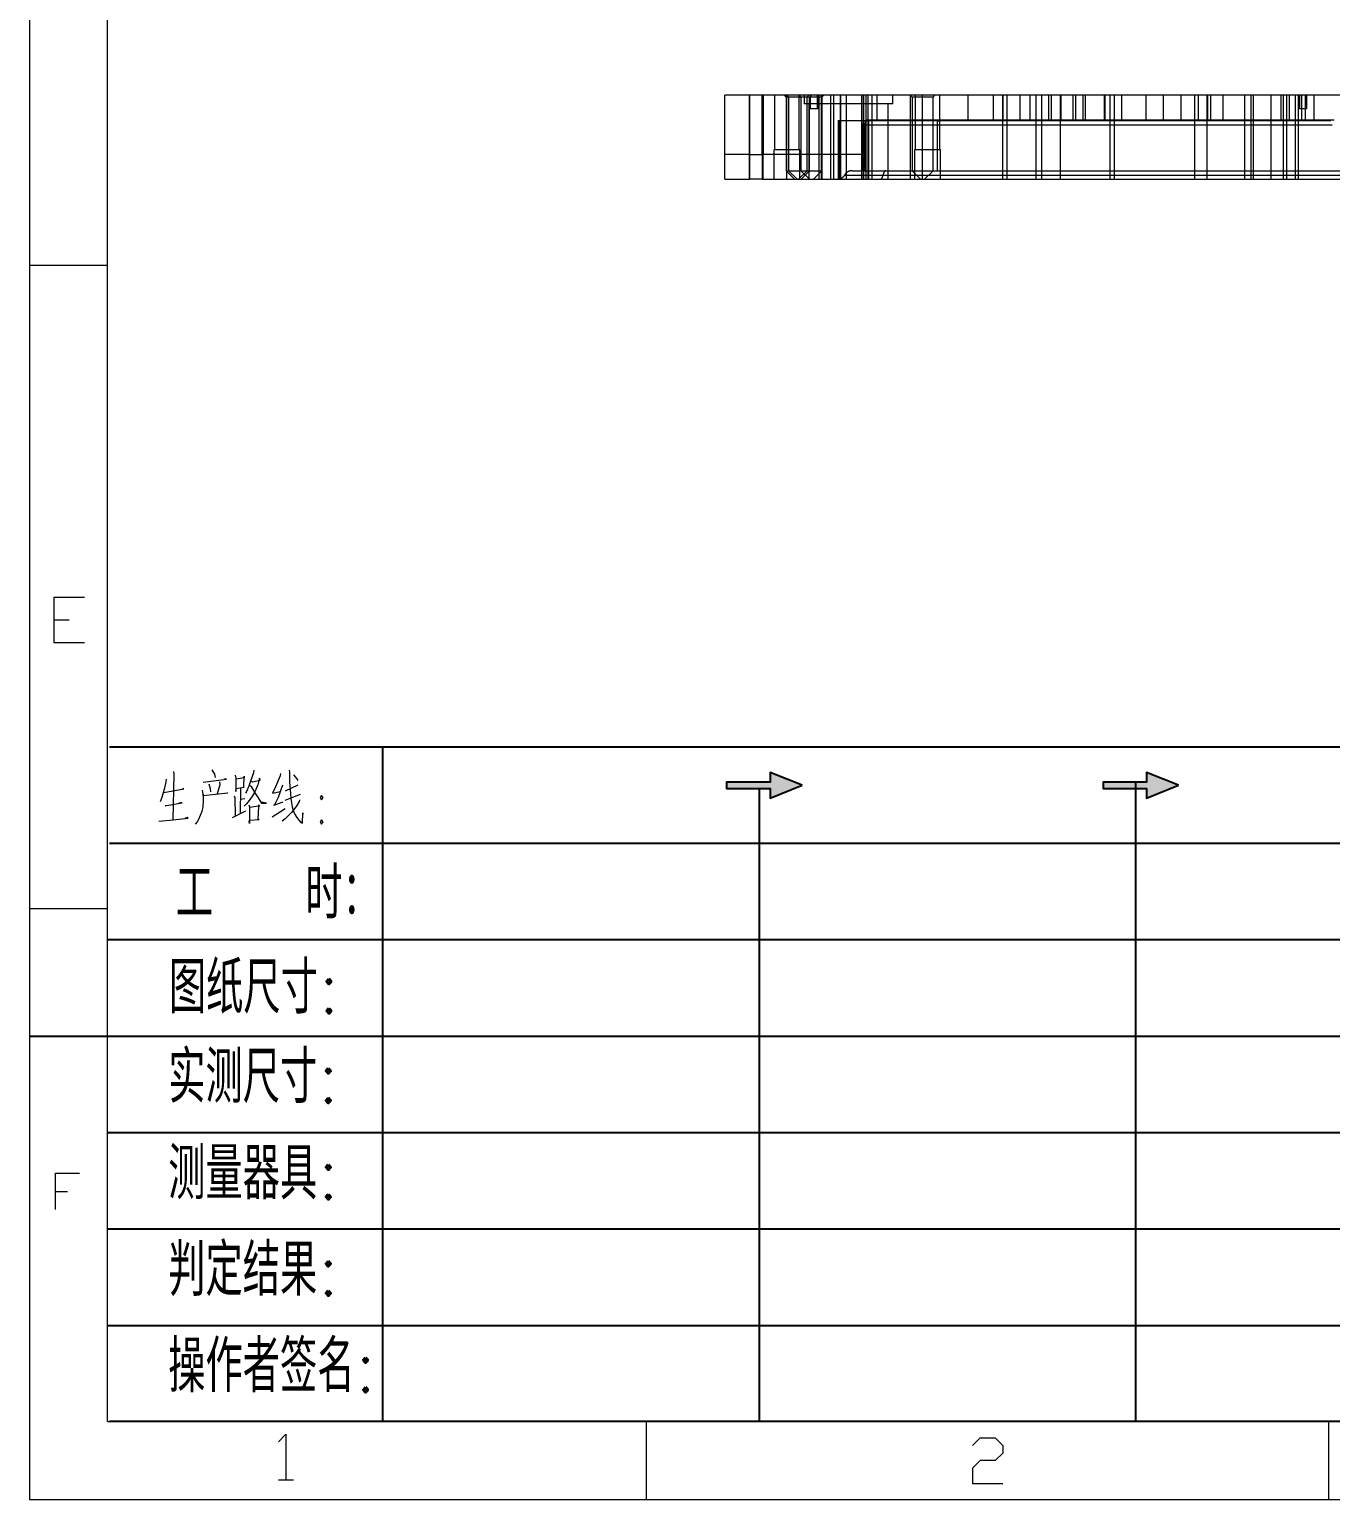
# Model space of a CAD drawing. Header units: millimetres. Extents: x 494 to 18201, y 224 to 11417.
# Drawn here: x 4956 to 5483, y 1885 to 2480 of the extents above; entities that cross this region are included whole.
import ezdxf
from ezdxf.enums import TextEntityAlignment as Align
from ezdxf.lldxf.tags import DXFTag

# ---------------------------------------------------------------- set-up
doc = ezdxf.new("R2010")
doc.units = ezdxf.units.MM
for name, color, linetype in [('DIM', 7, 'Continuous'), ('PS', 7, 'Continuous'), ('PS_W', 1, 'Continuous')]:
    doc.layers.add(name, color=color, linetype=linetype)
doc.styles.add('chinesef_fs', font='txt.shx', dxfattribs={"bigfont": 'gbcbig.shx'})
doc.styles.add('gbenor_', font='gbenor.shx', dxfattribs={"bigfont": 'gbcbig'})
doc.styles.add('TXT', font='txt.shx', dxfattribs={"width": 0.8, "bigfont": 'ctxt.shx'})
tags = doc.linetypes.add('DASHED', pattern='A,12.86,[0,arial.ttf,S=0,R=0,X=0,Y=0],-12.86', length=25.72).pattern_tags.tags
tags[12:13] = [DXFTag(74, 4), DXFTag(75, 0), DXFTag(340, '0'), DXFTag(46, 0.0), DXFTag(50, 0.0), DXFTag(44, 0.0), DXFTag(45, 0.0)]

# ---------------------------------------------------------------- blocks, each defined once
blk = doc.blocks.new('U9')
for points in [[(-1468.21, -974.4), (-1468.21, -977.47), (-1457.97, -973.37), (-1468.21, -969.28), (-1468.21, -972.35), (-1482.11, -972.35), (-1482.11, -974.4)], [(-1347.71, -974.4), (-1347.71, -977.47), (-1337.48, -973.37), (-1347.71, -969.28), (-1347.71, -972.35), (-1361.61, -972.35), (-1361.61, -974.4)]]:
    blk.add_hatch(color=3).paths.add_polyline_path(points)
at = {"color": 254, "lineweight": 18}
for p, q in [((-1705.29, 0), (-1705.29, -1202.02)), ((-1680.34, -1177.07), (-1680.34, -24.96)), ((-1705.29, -806.89), (-1680.34, -806.89)), ((-1705.29, -1012.78), (-1680.34, -1012.78)), ((-1680.34, -1177.07), (-24.96, -1177.07)), ((-1705.29, -1202.02), (0, -1202.02))]:
    blk.add_line(p, q, dxfattribs=at)
for p, q in [((-1679.7, -961.04), (-628.14, -961.04)), ((-1679.7, -991.91), (-628.14, -991.91)), ((-1680.26, -1022.77), (-628.14, -1022.77)), ((-1705.22, -1053.64), (-628.14, -1053.64)), ((-1680.26, -1084.51), (-628.14, -1084.51)), ((-1680.26, -1115.37), (-628.14, -1115.37)), ((-1680.26, -1146.24), (-628.14, -1146.24))]:
    blk.add_line(p, q)
at = {"color": 254}
for p, q in [((-1592.17, -1177.07), (-1592.17, -961.04)), ((-1351.11, -1177.07), (-1351.11, -972.35)), ((-1471.6, -1177.07), (-1471.6, -974.31)), ((-628.14, -1177.07), (-1679.7, -1177.07))]:
    blk.add_line(p, q, dxfattribs=at)
at = {"color": 254, "linetype": 'Continuous', "lineweight": 18}
for p, q in [((-1507.73, -1202.02), (-1507.73, -1177.07)), ((-1289.37, -1202.02), (-1289.37, -1177.07))]:
    blk.add_line(p, q, dxfattribs=at)
at = {"color": 92, "lineweight": 18}
for points in [[(-1687.71, -927.72), (-1697.4, -927.72), (-1697.4, -913.16), (-1687.71, -913.16)], [(-1697.4, -920.44), (-1692.56, -920.44)], [(-1696.98, -1109.19), (-1696.98, -1097.56), (-1689.24, -1097.56)], [(-1696.98, -1103.38), (-1693.11, -1103.38)], [(-1625.59, -1183.55), (-1623.16, -1181.12), (-1623.16, -1195.68)], [(-1403.4, -1184.69), (-1400.97, -1182.27), (-1396.12, -1182.27), (-1393.7, -1184.69), (-1393.7, -1187.12), (-1396.12, -1189.55), (-1400.97, -1189.55), (-1403.4, -1191.97), (-1403.4, -1196.82), (-1393.7, -1196.82)], [(-1625.59, -1195.68), (-1620.74, -1195.68)]]:
    blk.add_lwpolyline(points, dxfattribs=at)
at = {"color": 92, "lineweight": 0}
for points in [[(-1659.2, -968.93), (-1659.01, -969.89), (-1659.4, -984.4)], [(-1646.85, -968.38), (-1646.08, -969.75), (-1645.79, -970.85)], [(-1633.44, -968.52), (-1633.53, -969.34), (-1634.49, -972.08), (-1635.06, -973.59), (-1635.83, -975.37), (-1636.12, -975.91)], [(-1622.13, -968.52), (-1622.04, -969.2), (-1622.04, -972.35), (-1621.85, -974.68), (-1621.75, -976.05), (-1621.56, -977.56), (-1621.37, -978.93), (-1621.17, -980.3), (-1620.89, -981.39), (-1620.41, -982.49), (-1619.74, -983.72), (-1619.07, -984.54), (-1618.4, -985.22), (-1617.92, -985.5), (-1617.73, -982.21), (-1618.11, -985.36)], [(-1661.5, -971.39), (-1661.6, -972.22), (-1662.08, -974.27), (-1662.46, -975.78), (-1662.94, -977.28), (-1663.42, -978.65)], [(-1649.62, -972.35), (-1642.15, -971.39), (-1642.44, -971.26), (-1643.01, -971.53)], [(-1647.23, -975.5), (-1647.33, -974.54), (-1647.8, -973.04)], [(-1644.45, -972.22), (-1644.36, -973.17), (-1645.22, -976.05)], [(-1639.38, -970.16), (-1639.18, -971.12), (-1639.18, -972.35), (-1639.18, -974.27), (-1639.18, -975.37), (-1639.09, -974.41), (-1636.5, -974), (-1636.69, -974), (-1636.5, -970.43), (-1636.5, -970.71), (-1636.5, -970.98), (-1639.09, -971.39)], [(-1634.2, -972.08), (-1633.92, -972.22), (-1631.42, -971.67), (-1631.62, -971.12), (-1632.19, -973.17), (-1632.77, -974.68), (-1633.24, -975.64), (-1633.92, -976.73), (-1634.97, -978.24), (-1635.83, -979.34), (-1636.6, -980.02)], [(-1634.59, -973.45), (-1634.3, -973.72), (-1633.15, -975.78), (-1632.1, -977.42), (-1631.23, -978.79), (-1630.95, -979.06), (-1629.41, -979.06), (-1631.04, -978.79), (-1631.81, -977.83)], [(-1624.91, -969.61), (-1625.01, -970.3), (-1626.54, -973.86), (-1627.5, -975.91), (-1624.91, -975.37)], [(-1624.24, -973.31), (-1625.68, -977.28), (-1626.83, -979.61), (-1627.02, -979.75), (-1624.05, -978.65)], [(-1623.28, -975.09), (-1619.26, -973.17)], [(-1619.26, -971.8), (-1619.55, -971.26), (-1620.6, -970.03)], [(-1662.27, -975.64), (-1655.85, -974.54), (-1656.04, -974.41), (-1656.43, -974.68)], [(-1661.79, -979.88), (-1661.6, -979.88), (-1661.41, -979.88), (-1656.43, -978.93), (-1656.81, -978.93), (-1657.48, -979.06)], [(-1649.62, -976.19), (-1649.62, -978.38), (-1649.82, -980.3), (-1650.1, -981.8), (-1650.58, -983.03), (-1651.16, -984.27), (-1651.64, -985.09), (-1652.21, -985.77)], [(-1642.44, -975.91), (-1641.87, -975.78), (-1641.77, -975.91), (-1649.62, -976.73), (-1649.62, -976.19), (-1649.91, -974.95)], [(-1639.76, -976.73), (-1639.57, -977.28), (-1639.47, -983.17)], [(-1637.75, -974.27), (-1637.84, -982.35)], [(-1637.75, -977.83), (-1636.31, -977.56)], [(-1618.88, -977.97), (-1618.97, -978.51), (-1619.74, -979.88), (-1620.51, -980.98), (-1621.37, -982.07), (-1622.42, -983.17), (-1623.47, -984.13), (-1624.34, -984.81)], [(-1623.47, -978.1), (-1618.49, -976.19)], [(-1640.24, -983.72), (-1636.02, -981.53)], [(-1635.06, -979.61), (-1634.87, -980.3), (-1634.87, -985.63), (-1634.97, -984.95), (-1634.87, -984.54), (-1631.71, -984.27), (-1632.1, -984.27), (-1631.81, -980.16), (-1631.81, -979.61), (-1631.62, -980.02), (-1632.1, -980.02), (-1634.78, -980.43)], [(-1627.59, -983.44), (-1623.38, -980.84)], [(-1663.9, -984.81), (-1659.3, -984.4), (-1654.51, -983.86), (-1654.8, -983.72), (-1655.56, -983.99)]]:
    blk.add_lwpolyline(points, dxfattribs=at)
for points in [[(-1457.97, -973.37), (-1468.21, -969.28), (-1468.21, -972.35), (-1482.11, -972.35), (-1482.11, -974.4), (-1468.21, -974.4), (-1468.21, -977.47), (-1457.97, -973.37)], [(-1337.48, -973.37), (-1347.71, -969.28), (-1347.71, -972.35), (-1361.61, -972.35), (-1361.61, -974.4), (-1347.71, -974.4), (-1347.71, -977.47), (-1337.48, -973.37)]]:
    blk.add_lwpolyline(points)
for points in [[(-1611.79, -977.97), (-1611.31, -977.28), (-1611.79, -976.6), (-1612.27, -977.28)], [(-1611.79, -985.77), (-1611.31, -985.09), (-1611.79, -984.4), (-1612.27, -985.09)]]:
    blk.add_lwpolyline(points, close=True, dxfattribs=at)
at = {"color": 3, "style": 'chinesef_fs'}
for s, p in [('工  时：', (-1658.45, -1016.18)), ('图纸尺寸:', (-1660.66, -1046.4)), ('实测尺寸:', (-1660.86, -1075.04)), ('测量器具:', (-1660.86, -1105.91)), ('判定结果:', (-1660.86, -1136.78)), ('操作者签名:', (-1660.86, -1167.64))]:
    blk.add_text(s, height=16.562, dxfattribs=at).set_placement(p)
at = {"lineweight": 18, "style": 'gbenor_'}
blk.add_attdef('文档路径', (-272.46, -941.27), '', height=11.97, dxfattribs=at)
at = {"lineweight": 20, "style": 'TXT'}
for tag, height, p in [('18-**-**', 11.02, (-447.23, -1029.37)), ('客户名称', 10.87, (-531.85, -1111.72, 0)), ('料厚:', 10.87, (-531.73, -1139.24, 0))]:
    blk.add_attdef(tag, text='', height=height, dxfattribs=at).set_placement(p, align=Align.MIDDLE)
for tag, p, height in [('88888', (-457.83, -1062.2), 10.02), ('材质:', (-565.48, -1088.8, 0), 10.87), ('核准', (-445.4, -1116.08, 0), 10.87), ('设计', (-445.79, -1142.51, 0), 10.87), ('绘图', (-446.15, -1168.95, 0), 10.87)]:
    blk.add_attdef(tag, p, '', height=height, dxfattribs=at)
for tag, p, height, width in [('3', (-199.16, -1062.58), 10.67, 0.7), ('4', (-199.16, -1089.19), 10.67, 0.7), ('核准日期', (-329.67, -1118.33, 0), 10.87, 0.68), ('设计日期', (-329.67, -1145.11, 0), 10.87, 0.68), ('1', (-187.58, -1144.16), 9.85, 0.7), ('绘图日期', (-329.78, -1170.73, 0), 10.87, 0.68), ('2', (-198.99, -1168.84), 9.85, 0.7)]:
    blk.add_attdef(tag, p, '', height=height, dxfattribs=dict(at, width=width))

msp = doc.modelspace()

# ---------------------------------------------------------------- linework, layer by layer
at = {"layer": 'PS', "color": 31, "linetype": 'Continuous', "lineweight": 13}
for p, q in [((5247.42542, 2453.78224), (5237.42542, 2453.78224)), ((5237.42542, 2429.78224), (5237.42542, 2453.78224)), ((5252.92542, 2453.78224), (5247.42542, 2453.78224)), ((5252.92542, 2453.78224), (5252.92542, 2429.78224))]:
    msp.add_line(p, q, dxfattribs=at)
at = {"layer": 'PS', "color": 155, "linetype": 'DASHED', "lineweight": 13, "ltscale": 0.87594}
for p, q in [((5247.42542, 2453.78224), (5247.42542, 2419.78224)), ((5274.92542, 2453.78224), (5274.92542, 2448.48224)), ((5274.92542, 2448.48224), (5274.92542, 2453.78224)), ((5276.68424, 2453.78224), (5276.68424, 2419.78224)), ((5276.68424, 2453.78224), (5276.68424, 2419.78224)), ((5280.16661, 2453.78224), (5280.16661, 2419.78224)), ((5280.16661, 2453.78224), (5280.16661, 2419.78224)), ((5284.25713, 2453.78224), (5284.25713, 2419.78224)), ((5286.42542, 2453.78224), (5286.42542, 2419.78224)), ((5286.42542, 2453.78224), (5286.42542, 2419.78224)), ((5293.52391, 2419.78224), (5293.52391, 2453.78224)), ((5295.283, 2453.78224), (5295.283, 2419.78224)), ((5297.0106, 2419.78224), (5297.0106, 2453.78224)), ((5312.42542, 2453.78224), (5312.42542, 2419.78224)), ((5351.5106, 2453.78224), (5351.5106, 2419.78224)), ((5365.57077, 2453.78224), (5365.57077, 2419.78224)), ((5393.34025, 2419.78224), (5393.34025, 2453.78224)), ((5432.42542, 2453.78224), (5432.42542, 2419.78224)), ((5447.84025, 2419.78224), (5447.84025, 2453.78224)), ((5451.32693, 2419.78224), (5451.32693, 2453.78224)), ((5458.42542, 2453.78224), (5458.42542, 2419.78224)), ((5458.42542, 2453.78224), (5458.42542, 2419.78224)), ((5464.68424, 2453.78224), (5464.68424, 2419.78224)), ((5464.68424, 2453.78224), (5464.68424, 2419.78224)), ((5468.16661, 2453.78224), (5468.16661, 2419.78224)), ((5468.16661, 2453.78224), (5468.16661, 2419.78224)), ((5469.92542, 2448.48224), (5469.92542, 2453.78224)), ((5469.92542, 2453.78224), (5469.92542, 2448.48224)), ((5295.44181, 2419.78224), (5295.44181, 2443.58224)), ((5323.25756, 2441.78224), (5323.25756, 2423.28224))]:
    msp.add_line(p, q, dxfattribs=at)
at = {"layer": 'PS', "color": 155, "linetype": 'Continuous', "lineweight": 13}
for p, q in [((5247.42542, 2429.78224), (5247.42542, 2453.78224)), ((5247.42542, 2419.78224), (5247.42542, 2429.78224))]:
    msp.add_line(p, q, dxfattribs=at)
at = {"layer": 'PS', "color": 31, "linetype": 'DASHED', "lineweight": 13, "ltscale": 0.87594}
for p, q in [((5252.42542, 2429.78249), (5252.42542, 2453.78224)), ((5271.92542, 2453.78224), (5271.92542, 2448.48224)), ((5298.92542, 2453.78224), (5298.92542, 2443.58224)), ((5335.92542, 2443.58224), (5335.92542, 2453.78224)), ((5345.92544, 2453.78224), (5345.92544, 2443.58224)), ((5349.92544, 2453.78224), (5349.92544, 2443.58224)), ((5356.92544, 2443.58224), (5356.92544, 2453.78224)), ((5360.92544, 2443.58224), (5360.92544, 2453.78224)), ((5368.42544, 2453.78224), (5368.42544, 2443.58224)), ((5369.42544, 2453.78224), (5369.42544, 2443.58224)), ((5373.42544, 2453.78224), (5373.42544, 2443.58224)), ((5378.42544, 2443.58224), (5378.42544, 2453.78224)), ((5379.42544, 2443.58224), (5379.42544, 2453.78224)), ((5382.27405, 2453.78224), (5382.27405, 2443.78224)), ((5383.42544, 2443.58224), (5383.42544, 2453.78224)), ((5390.92542, 2453.78224), (5390.92542, 2443.58224)), ((5391.28105, 2443.78224), (5391.28105, 2453.78224)), ((5397.92542, 2453.78224), (5397.92542, 2443.58224)), ((5407.92542, 2443.58224), (5407.92542, 2453.78224)), ((5414.92542, 2443.58224), (5414.92542, 2453.78224)), ((5421.92544, 2453.78224), (5421.92544, 2443.78224)), ((5428.92542, 2453.78224), (5428.92542, 2443.58224)), ((5432.92544, 2443.78224), (5432.92544, 2453.78224)), ((5433.92542, 2453.78224), (5433.92542, 2443.58224)), ((5438.92542, 2453.78224), (5438.92542, 2443.58224)), ((5462.42544, 2453.78224), (5462.42544, 2443.78224)), ((5465.92542, 2443.58224), (5465.92542, 2453.78224)), ((5470.92542, 2443.58224), (5470.92542, 2453.78224)), ((5472.42544, 2443.78224), (5472.42544, 2453.78224)), ((5472.92542, 2448.48224), (5472.92542, 2453.78224)), ((5475.92542, 2443.58224), (5475.92542, 2453.78224)), ((5271.92542, 2448.48224), (5274.92542, 2448.48224)), ((5274.92542, 2448.48224), (5275.42542, 2448.48224)), ((5469.92542, 2448.48224), (5469.42542, 2448.48224)), ((5469.92542, 2448.48224), (5472.92542, 2448.48224)), ((5293.9697, 2441.78224), (5293.9697, 2429.78224)), ((5293.9697, 2429.78224), (5252.9259, 2429.78224))]:
    msp.add_line(p, q, dxfattribs=at)
at = {"layer": 'PS', "color": 11, "linetype": 'Continuous', "lineweight": 13}
for p, q in [((5917.42544, 2453.78224), (5252.92542, 2453.78224)), ((5252.42542, 2429.78224), (5252.92542, 2429.78224)), ((5252.42542, 2419.78224), (5917.42544, 2419.78224))]:
    msp.add_line(p, q, dxfattribs=at)
at = {"layer": 'PS', "color": 5, "linetype": 'DASHED', "lineweight": 13, "ltscale": 0.87594}
for p, q in [((5261.42542, 2453.78224), (5262.17242, 2453.03524)), ((5262.17242, 2453.03524), (5262.17242, 2423.20224)), ((5263.17224, 2453.03524), (5262.17242, 2453.03524)), ((5262.32542, 2453.78224), (5262.32542, 2419.78224)), ((5262.42542, 2453.78224), (5263.17242, 2453.03524)), ((5263.17242, 2453.03524), (5263.17242, 2423.20224)), ((5268.17226, 2453.03524), (5263.17242, 2453.03524)), ((5267.42542, 2453.78224), (5268.17242, 2453.03524)), ((5268.17242, 2453.03524), (5268.17242, 2423.20224)), ((5276.67842, 2453.03524), (5268.17242, 2453.03524)), ((5270.67842, 2453.03524), (5271.42542, 2453.78224)), ((5270.67842, 2423.20224), (5270.67842, 2453.03524)), ((5271.67842, 2453.03524), (5272.42542, 2453.78224)), ((5271.67842, 2423.20224), (5271.67842, 2453.03524)), ((5276.52542, 2419.78224), (5276.52542, 2453.78224)), ((5276.67842, 2453.03524), (5277.42542, 2453.78224)), ((5276.67842, 2423.20224), (5276.67842, 2453.03524)), ((5312.42542, 2453.78224), (5313.17242, 2453.03524)), ((5313.17242, 2453.03524), (5313.17242, 2423.20224)), ((5321.67842, 2453.03524), (5313.17242, 2453.03524)), ((5321.67842, 2453.03524), (5322.42542, 2453.78224)), ((5321.67842, 2423.20224), (5321.67842, 2453.03524)), ((5257.17292, 2431.78224), (5257.17292, 2419.78224)), ((5267.67792, 2431.78224), (5257.17292, 2431.78224)), ((5267.67792, 2419.78224), (5267.67792, 2431.78224)), ((5314.17292, 2431.78224), (5314.17292, 2419.78224)), ((5324.67792, 2431.78224), (5314.17292, 2431.78224)), ((5324.67792, 2419.78224), (5324.67792, 2431.78224)), ((5262.17242, 2423.20224), (5265.59242, 2419.78224)), ((5262.17242, 2423.20224), (5263.17251, 2423.20224)), ((5263.17242, 2423.20224), (5266.59242, 2419.78224)), ((5263.17242, 2423.20224), (5268.17267, 2423.20224)), ((5267.25842, 2419.78224), (5270.67842, 2423.20224)), ((5268.17242, 2423.20224), (5271.59242, 2419.78224)), ((5268.17242, 2423.20224), (5276.67842, 2423.20224)), ((5268.25842, 2419.78224), (5271.67842, 2423.20224)), ((5273.25842, 2419.78224), (5276.67842, 2423.20224)), ((5313.17242, 2423.20224), (5316.59242, 2419.78224)), ((5313.17242, 2423.20224), (5321.67842, 2423.20224)), ((5318.25842, 2419.78224), (5321.67842, 2423.20224))]:
    msp.add_line(p, q, dxfattribs=at)
at = {"layer": 'PS', "color": 2, "linetype": 'DASHED', "lineweight": 13, "ltscale": 0.87594}
for p, q in [((5269.42546, 2453.78224), (5269.42546, 2450.28224)), ((5305.42546, 2450.28224), (5305.42546, 2453.78224)), ((5305.42546, 2450.28224), (5269.42546, 2450.28224)), ((5283.21311, 2443.58224), (5283.21311, 2419.78224)), ((5283.52162, 2443.58224), (5283.52162, 2419.78224)), ((5283.73937, 2443.58224), (5283.73937, 2419.78224)), ((5293.17756, 2441.78224), (5293.17756, 2423.28224)), ((5293.17756, 2441.78224), (5293.17756, 2441.78224)), ((5295.17756, 2443.78224), (5295.17756, 2443.78224)), ((5252.92542, 2419.78224), (5252.92542, 2429.78224)), ((5293.17756, 2423.28224), (5293.17756, 2423.28224))]:
    msp.add_line(p, q, dxfattribs=at)
at = {"layer": 'PS', "color": 155, "linetype": 'DASHED', "lineweight": 13, "ltscale": 0.87594}
for points in [[(5292.78504, 2419.78224), (5292.78504, 2420.46224), (5292.78504, 2421.14224), (5292.78504, 2421.82224), (5292.78504, 2422.50224), (5292.78504, 2423.18224), (5292.78504, 2423.86224), (5292.78504, 2424.54224), (5292.78504, 2425.22224), (5292.78504, 2425.90224), (5292.78504, 2426.58224), (5292.78504, 2427.26224), (5292.78504, 2427.94224), (5292.78504, 2428.62224), (5292.78504, 2429.30224), (5292.78504, 2429.98224), (5292.78504, 2430.66224), (5292.78504, 2431.34224), (5292.78504, 2432.02224), (5292.78504, 2432.70224), (5292.78504, 2433.38224), (5292.78504, 2434.06224), (5292.78504, 2434.74224), (5292.78504, 2435.42224), (5292.78504, 2436.10224), (5292.78504, 2436.78224), (5292.78504, 2437.46224), (5292.78504, 2438.14224), (5292.78504, 2438.82224), (5292.78504, 2439.50224), (5292.78504, 2440.18224), (5292.78504, 2440.86224), (5292.78504, 2441.54224), (5292.78504, 2442.22224), (5292.78504, 2442.90224), (5292.78504, 2443.58224), (5292.78504, 2444.26224), (5292.78504, 2444.94224), (5292.78504, 2445.62224), (5292.78504, 2446.30224), (5292.78504, 2446.98224), (5292.78504, 2447.66224), (5292.78504, 2448.34224), (5292.78504, 2449.02224), (5292.78504, 2449.70224), (5292.78504, 2450.38224), (5292.78504, 2451.06224), (5292.78504, 2451.74224), (5292.78504, 2452.42224), (5292.78504, 2453.10224), (5292.78504, 2453.78224)], [(5363.33876, 2419.78224), (5363.33876, 2420.46224), (5363.33876, 2421.14224), (5363.33876, 2421.82224), (5363.33876, 2422.50224), (5363.33876, 2423.18224), (5363.33876, 2423.86224), (5363.33876, 2424.54224), (5363.33876, 2425.22224), (5363.33876, 2425.90224), (5363.33876, 2426.58224), (5363.33876, 2427.26224), (5363.33876, 2427.94224), (5363.33876, 2428.62224), (5363.33876, 2429.30224), (5363.33876, 2429.98224), (5363.33876, 2430.66224), (5363.33876, 2431.34224), (5363.33876, 2432.02224), (5363.33876, 2432.70224), (5363.33876, 2433.38224), (5363.33876, 2434.06224), (5363.33876, 2434.74224), (5363.33876, 2435.42224), (5363.33876, 2436.10224), (5363.33876, 2436.78224), (5363.33876, 2437.46224), (5363.33876, 2438.14224), (5363.33876, 2438.82224), (5363.33876, 2439.50224), (5363.33876, 2440.18224), (5363.33876, 2440.86224), (5363.33876, 2441.54224), (5363.33876, 2442.22224), (5363.33876, 2442.90224), (5363.33876, 2443.58224), (5363.33876, 2444.26224), (5363.33876, 2444.94224), (5363.33876, 2445.62224), (5363.33876, 2446.30224), (5363.33876, 2446.98224), (5363.33876, 2447.66224), (5363.33876, 2448.34224), (5363.33876, 2449.02224), (5363.33876, 2449.70224), (5363.33876, 2450.38224), (5363.33876, 2451.06224), (5363.33876, 2451.74224), (5363.33876, 2452.42224), (5363.33876, 2453.10224), (5363.33876, 2453.78224)], [(5293.9697, 2441.78224), (5293.93837, 2441.78224), (5293.90768, 2441.78224), (5293.87762, 2441.78224), (5293.84819, 2441.78224), (5293.81938, 2441.78224), (5293.79121, 2441.78224), (5293.76367, 2441.78224), (5293.73676, 2441.78224), (5293.71048, 2441.78224), (5293.68483, 2441.78224), (5293.65981, 2441.78224), (5293.63542, 2441.78224), (5293.61167, 2441.78224), (5293.58854, 2441.78224), (5293.56604, 2441.78224), (5293.54417, 2441.78224), (5293.52294, 2441.78224), (5293.50233, 2441.78224), (5293.48235, 2441.78224), (5293.463, 2441.78224), (5293.44429, 2441.78224), (5293.4262, 2441.78224), (5293.40874, 2441.78224), (5293.39192, 2441.78224), (5293.37573, 2441.78224), (5293.36017, 2441.78224), (5293.34525, 2441.78224), (5293.33097, 2441.78224), (5293.31732, 2441.78224), (5293.30431, 2441.78224), (5293.29193, 2441.78224), (5293.28019, 2441.78224), (5293.26908, 2441.78224), (5293.25861, 2441.78224), (5293.24878, 2441.78224), (5293.23957, 2441.78224), (5293.23101, 2441.78224), (5293.22308, 2441.78224), (5293.21578, 2441.78224), (5293.20912, 2441.78224), (5293.20309, 2441.78224), (5293.19771, 2441.78224), (5293.19295, 2441.78224), (5293.18884, 2441.78224), (5293.18536, 2441.78224), (5293.18253, 2441.78224), (5293.18033, 2441.78224), (5293.17877, 2441.78224), (5293.17785, 2441.78224), (5293.17756, 2441.78224)], [(5293.17756, 2441.78224), (5293.19129, 2441.78224), (5293.23258, 2441.78224), (5293.30123, 2441.78224), (5293.39706, 2441.78224), (5293.52009, 2441.78224), (5293.67039, 2441.78224), (5293.84804, 2441.78224), (5294.05314, 2441.78224), (5294.28582, 2441.78224), (5294.5451, 2441.78224), (5294.8301, 2441.78224), (5295.1406, 2441.78224), (5295.4764, 2441.78224), (5295.83734, 2441.78224), (5296.2233, 2441.78224), (5296.63416, 2441.78224), (5297.06989, 2441.78224), (5297.53055, 2441.78224), (5298.0162, 2441.78224), (5298.52696, 2441.78224), (5299.06307, 2441.78224), (5299.62478, 2441.78224), (5300.21201, 2441.78224), (5300.82118, 2441.78224), (5301.45108, 2441.78224), (5302.10151, 2441.78224), (5302.77231, 2441.78224), (5303.46336, 2441.78224), (5304.17453, 2441.78224), (5304.90581, 2441.78224), (5305.65723, 2441.78224), (5306.42883, 2441.78224), (5307.22072, 2441.78224), (5308.03304, 2441.78224), (5308.86593, 2441.78224), (5309.7196, 2441.78224), (5310.59316, 2441.78224), (5311.48291, 2441.78224), (5312.38845, 2441.78224), (5313.30978, 2441.78224), (5314.24691, 2441.78224), (5315.1998, 2441.78224), (5316.16592, 2441.78224), (5317.14381, 2441.78224), (5318.13344, 2441.78224), (5319.1348, 2441.78224), (5320.14788, 2441.78224), (5321.17268, 2441.78224), (5322.20923, 2441.78224), (5323.25756, 2441.78224)], [(5295.61053, 2419.78224), (5295.61053, 2420.25824), (5295.61053, 2420.73424), (5295.61053, 2421.21024), (5295.61053, 2421.68624), (5295.61053, 2422.16224), (5295.61053, 2422.63824), (5295.61053, 2423.11424), (5295.61053, 2423.59024), (5295.61053, 2424.06624), (5295.61053, 2424.54224), (5295.61053, 2425.01824), (5295.61053, 2425.49424), (5295.61053, 2425.97024), (5295.61053, 2426.44624), (5295.61053, 2426.92224), (5295.61053, 2427.39824), (5295.61053, 2427.87424), (5295.61053, 2428.35024), (5295.61053, 2428.82624), (5295.61053, 2429.30224), (5295.61053, 2429.77824), (5295.61053, 2430.25424), (5295.61053, 2430.73024), (5295.61053, 2431.20624), (5295.61053, 2431.68224), (5295.61053, 2432.15824), (5295.61053, 2432.63424), (5295.61053, 2433.11024), (5295.61053, 2433.58624), (5295.61053, 2434.06224), (5295.61053, 2434.53824), (5295.61053, 2435.01424), (5295.61053, 2435.49024), (5295.61053, 2435.96624), (5295.61053, 2436.44224), (5295.61053, 2436.91824), (5295.61053, 2437.39424), (5295.61053, 2437.87024), (5295.61053, 2438.34624), (5295.61053, 2438.82224), (5295.61053, 2439.29824), (5295.61053, 2439.77424), (5295.61053, 2440.25024), (5295.61053, 2440.72624), (5295.61053, 2441.20224), (5295.61053, 2441.67824), (5295.61053, 2442.15424), (5295.61053, 2442.63024), (5295.61053, 2443.10624), (5295.61053, 2443.58224)], [(5323.25756, 2441.78224), (5331.02465, 2441.78224), (5338.8201, 2441.78224), (5346.6438, 2441.78224), (5354.49566, 2441.78224), (5362.37564, 2441.78224), (5370.28373, 2441.78224), (5378.21991, 2441.78224), (5386.18419, 2441.78224), (5394.1766, 2441.78224), (5402.19719, 2441.78224), (5410.24601, 2441.78224), (5418.32316, 2441.78224), (5426.4239, 2441.78224), (5434.52727, 2441.78224), (5442.63083, 2441.78224), (5450.73459, 2441.78224), (5458.83853, 2441.78224), (5466.94267, 2441.78224), (5475.04699, 2441.78224), (5483.1515, 2441.78224)], [(5302.54165, 2423.28224), (5302.51283, 2423.28139), (5302.48402, 2423.27883), (5302.45523, 2423.27457), (5302.42649, 2423.26862), (5302.3978, 2423.26096), (5302.36917, 2423.25162), (5302.34063, 2423.24058), (5302.31217, 2423.22786), (5302.28382, 2423.21346), (5302.25559, 2423.19739), (5302.2275, 2423.17965), (5302.19954, 2423.16026), (5302.17175, 2423.13922), (5302.14412, 2423.11654), (5302.11668, 2423.09224), (5302.08943, 2423.06632), (5302.0624, 2423.03879), (5302.03558, 2423.00968), (5302.00899, 2422.97899), (5301.98265, 2422.94673), (5301.95657, 2422.91292), (5301.93076, 2422.87758), (5301.90523, 2422.84072), (5301.87999, 2422.80237), (5301.85505, 2422.76253), (5301.83044, 2422.72123), (5301.80615, 2422.67848), (5301.7822, 2422.6343), (5301.75859, 2422.58872), (5301.73535, 2422.54176), (5301.71248, 2422.49343), (5301.68999, 2422.44377), (5301.6679, 2422.39278), (5301.6462, 2422.3405), (5301.62492, 2422.28695), (5301.60406, 2422.23216), (5301.58363, 2422.17615), (5301.56364, 2422.11894), (5301.54411, 2422.06057), (5301.52503, 2422.00105), (5301.50642, 2421.94042), (5301.48829, 2421.8787), (5301.47064, 2421.81593), (5301.45348, 2421.75213), (5301.43683, 2421.68733), (5301.42069, 2421.62156), (5301.40506, 2421.55485), (5301.38995, 2421.48723), (5301.37538, 2421.41874), (5301.36134, 2421.3494)], [(5301.36134, 2421.3494), (5300.81519, 2421.3494), (5300.27449, 2421.3494), (5299.73954, 2421.3494), (5299.21065, 2421.3494), (5298.68813, 2421.3494), (5298.17227, 2421.3494), (5297.66338, 2421.3494), (5297.16175, 2421.3494), (5296.66765, 2421.3494), (5296.18139, 2421.3494), (5295.70323, 2421.3494), (5295.23346, 2421.3494), (5294.77234, 2421.3494), (5294.32014, 2421.3494), (5293.87712, 2421.3494), (5293.44354, 2421.3494), (5293.01963, 2421.3494), (5292.60566, 2421.3494), (5292.20184, 2421.3494), (5291.80843, 2421.3494), (5291.42564, 2421.3494), (5291.05369, 2421.3494), (5290.6928, 2421.3494), (5290.34318, 2421.3494), (5290.00502, 2421.3494), (5289.67853, 2421.3494), (5289.36388, 2421.3494), (5289.06126, 2421.3494), (5288.77085, 2421.3494), (5288.49281, 2421.3494), (5288.22729, 2421.3494), (5287.97446, 2421.3494), (5287.73447, 2421.3494), (5287.50743, 2421.3494), (5287.2935, 2421.3494), (5287.09279, 2421.3494), (5286.90541, 2421.3494), (5286.73147, 2421.3494), (5286.57109, 2421.3494), (5286.42433, 2421.3494), (5286.2913, 2421.3494), (5286.17206, 2421.3494), (5286.06669, 2421.3494), (5285.97525, 2421.3494), (5285.89779, 2421.3494), (5285.83435, 2421.3494), (5285.78497, 2421.3494), (5285.74968, 2421.3494), (5285.72849, 2421.3494), (5285.72142, 2421.3494)], [(5300.40432, 2419.78224), (5300.42769, 2419.78293), (5300.45105, 2419.785), (5300.47439, 2419.78845), (5300.4977, 2419.79328), (5300.52096, 2419.79949), (5300.54417, 2419.80707), (5300.56732, 2419.81602), (5300.59039, 2419.82633), (5300.61337, 2419.83801), (5300.63626, 2419.85104), (5300.65904, 2419.86542), (5300.68171, 2419.88114), (5300.70425, 2419.8982), (5300.72665, 2419.91659), (5300.7489, 2419.93629), (5300.77099, 2419.95731), (5300.79291, 2419.97963), (5300.81465, 2420.00323), (5300.83621, 2420.02812), (5300.85757, 2420.05427), (5300.87871, 2420.08169), (5300.89964, 2420.11034), (5300.92034, 2420.14022), (5300.94081, 2420.17132), (5300.96102, 2420.20362), (5300.98098, 2420.23711), (5301.00068, 2420.27178), (5301.0201, 2420.30759), (5301.03924, 2420.34455), (5301.05808, 2420.38263), (5301.07662, 2420.42181), (5301.09486, 2420.46208), (5301.11277, 2420.50342), (5301.13036, 2420.54581), (5301.14762, 2420.58923), (5301.16453, 2420.63365), (5301.1811, 2420.67907), (5301.1973, 2420.72545), (5301.21314, 2420.77278), (5301.22861, 2420.82104), (5301.2437, 2420.8702), (5301.2584, 2420.92024), (5301.27271, 2420.97114), (5301.28662, 2421.02287), (5301.30012, 2421.07541), (5301.31321, 2421.12874), (5301.32589, 2421.18282), (5301.33814, 2421.23765), (5301.34995, 2421.29318), (5301.36134, 2421.3494)], [(5487.38007, 2421.3494), (5478.29578, 2421.3494), (5469.22153, 2421.3494), (5460.15934, 2421.3494), (5451.11121, 2421.3494), (5442.07912, 2421.3494), (5433.06509, 2421.3494), (5424.0711, 2421.3494), (5415.09913, 2421.3494), (5406.15117, 2421.3494), (5397.2292, 2421.3494), (5388.33519, 2421.3494), (5379.47109, 2421.3494), (5370.63888, 2421.3494), (5361.8405, 2421.3494), (5353.07789, 2421.3494), (5344.353, 2421.3494), (5335.66774, 2421.3494), (5327.02404, 2421.3494), (5318.42381, 2421.3494), (5309.86895, 2421.3494), (5301.36134, 2421.3494)]]:
    msp.add_lwpolyline(points, dxfattribs=at)
at = {"layer": 'PS', "color": 2, "linetype": 'DASHED', "lineweight": 13, "ltscale": 0.87594}
for points in [[(5283.21311, 2443.58224), (5285.66001, 2443.58224), (5292.47888, 2443.58224), (5301.87092, 2443.58224), (5311.5573, 2443.58224), (5321.30822, 2443.58224), (5331.10819, 2443.58224), (5340.95237, 2443.58224), (5350.84065, 2443.58224), (5360.77298, 2443.58224), (5370.74933, 2443.58224), (5380.76963, 2443.58224), (5390.83392, 2443.58224), (5400.94224, 2443.58224), (5411.09472, 2443.58224), (5421.2915, 2443.58224), (5431.51195, 2443.58224), (5441.73223, 2443.58224), (5451.95231, 2443.58224), (5462.17221, 2443.58224), (5472.39191, 2443.58224), (5482.61142, 2443.58224)], [(5323.9236, 2443.78224), (5322.92074, 2443.78224), (5321.93081, 2443.78224), (5320.95373, 2443.78224), (5319.98941, 2443.78224), (5319.03778, 2443.78224), (5318.09878, 2443.78224), (5317.17236, 2443.78224), (5316.2585, 2443.78224), (5315.35724, 2443.78224), (5314.4686, 2443.78224), (5313.59264, 2443.78224), (5312.72944, 2443.78224), (5311.87912, 2443.78224), (5311.04212, 2443.78224), (5310.22343, 2443.78224), (5309.42469, 2443.78224), (5308.6457, 2443.78224), (5307.88632, 2443.78224), (5307.1464, 2443.78224), (5306.42584, 2443.78224), (5305.72461, 2443.78224), (5305.04267, 2443.78224), (5304.38003, 2443.78224), (5303.73679, 2443.78224), (5303.11309, 2443.78224), (5302.50907, 2443.78224), (5301.92494, 2443.78224), (5301.36171, 2443.78224), (5300.82291, 2443.78224), (5300.30867, 2443.78224), (5299.81875, 2443.78224), (5299.35293, 2443.78224), (5298.91108, 2443.78224), (5298.49314, 2443.78224), (5298.09905, 2443.78224), (5297.72885, 2443.78224), (5297.38265, 2443.78224), (5297.06056, 2443.78224), (5296.76274, 2443.78224), (5296.48937, 2443.78224), (5296.24067, 2443.78224), (5296.01747, 2443.78224), (5295.82072, 2443.78224), (5295.65031, 2443.78224), (5295.50614, 2443.78224), (5295.38812, 2443.78224), (5295.2962, 2443.78224), (5295.23034, 2443.78224), (5295.19073, 2443.78224), (5295.17756, 2443.78224)], [(5295.50967, 2443.58224), (5295.50967, 2443.10624), (5295.50967, 2442.63024), (5295.50967, 2442.15424), (5295.50967, 2441.67824), (5295.50967, 2441.20224), (5295.50967, 2440.72624), (5295.50967, 2440.25024), (5295.50967, 2439.77424), (5295.50967, 2439.29824), (5295.50967, 2438.82224), (5295.50967, 2438.34624), (5295.50967, 2437.87024), (5295.50967, 2437.39424), (5295.50967, 2436.91824), (5295.50967, 2436.44224), (5295.50967, 2435.96624), (5295.50967, 2435.49024), (5295.50967, 2435.01424), (5295.50967, 2434.53824), (5295.50967, 2434.06224), (5295.50967, 2433.58624), (5295.50967, 2433.11024), (5295.50967, 2432.63424), (5295.50967, 2432.15824), (5295.50967, 2431.68224), (5295.50967, 2431.20624), (5295.50967, 2430.73024), (5295.50967, 2430.25424), (5295.50967, 2429.77824), (5295.50967, 2429.30224), (5295.50967, 2428.82624), (5295.50967, 2428.35024), (5295.50967, 2427.87424), (5295.50967, 2427.39824), (5295.50967, 2426.92224), (5295.50967, 2426.44624), (5295.50967, 2425.97024), (5295.50967, 2425.49424), (5295.50967, 2425.01824), (5295.50967, 2424.54224), (5295.50967, 2424.06624), (5295.50967, 2423.59024), (5295.50967, 2423.11424), (5295.50967, 2422.63824), (5295.50967, 2422.16224), (5295.50967, 2421.68624), (5295.50967, 2421.21024), (5295.50967, 2420.73424), (5295.50967, 2420.25824), (5295.50967, 2419.78224)], [(5483.99236, 2443.78224), (5480.03482, 2443.78224), (5476.07733, 2443.78224), (5472.11988, 2443.78224), (5468.16248, 2443.78224), (5464.20512, 2443.78224), (5460.24781, 2443.78224), (5456.29054, 2443.78224), (5452.33332, 2443.78224), (5448.37615, 2443.78224), (5444.41902, 2443.78224), (5440.46193, 2443.78224), (5436.50489, 2443.78224), (5432.5479, 2443.78224), (5428.59095, 2443.78224), (5424.63405, 2443.78224), (5420.67759, 2443.78224), (5416.72647, 2443.78224), (5412.78214, 2443.78224), (5408.84459, 2443.78224), (5404.91382, 2443.78224), (5400.9898, 2443.78224), (5397.07254, 2443.78224), (5393.16202, 2443.78224), (5389.25824, 2443.78224), (5385.36119, 2443.78224), (5381.47087, 2443.78224), (5377.58727, 2443.78224), (5373.7104, 2443.78224), (5369.84025, 2443.78224), (5365.97682, 2443.78224), (5362.12011, 2443.78224), (5358.27012, 2443.78224), (5354.42686, 2443.78224), (5350.59033, 2443.78224), (5346.76053, 2443.78224), (5342.93746, 2443.78224), (5339.12114, 2443.78224), (5335.31159, 2443.78224), (5331.5088, 2443.78224), (5327.71281, 2443.78224), (5323.9236, 2443.78224)], [(5294.06764, 2429.78224), (5294.06562, 2429.78224), (5294.06361, 2429.78224), (5294.0616, 2429.78224), (5294.0596, 2429.78224), (5294.05759, 2429.78224), (5294.05559, 2429.78224), (5294.05359, 2429.78224), (5294.05159, 2429.78224), (5294.04959, 2429.78224), (5294.0476, 2429.78224), (5294.04561, 2429.78224), (5294.04362, 2429.78224), (5294.04163, 2429.78224), (5294.03965, 2429.78224), (5294.03766, 2429.78224), (5294.03568, 2429.78224), (5294.03371, 2429.78224), (5294.03173, 2429.78224), (5294.02976, 2429.78224), (5294.02779, 2429.78224), (5294.02582, 2429.78224), (5294.02385, 2429.78224), (5294.02188, 2429.78224), (5294.01992, 2429.78224), (5294.01796, 2429.78224), (5294.016, 2429.78224), (5294.01405, 2429.78224), (5294.0121, 2429.78224), (5294.01015, 2429.78224), (5294.0082, 2429.78224), (5294.00625, 2429.78224), (5294.00431, 2429.78224), (5294.00236, 2429.78224), (5294.00042, 2429.78224), (5293.99849, 2429.78224), (5293.99655, 2429.78224), (5293.99462, 2429.78224), (5293.99269, 2429.78224), (5293.99076, 2429.78224), (5293.98883, 2429.78224), (5293.98691, 2429.78224), (5293.98499, 2429.78224), (5293.98307, 2429.78224), (5293.98115, 2429.78224), (5293.97924, 2429.78224), (5293.97733, 2429.78224), (5293.97542, 2429.78224), (5293.97351, 2429.78224), (5293.9716, 2429.78224), (5293.9697, 2429.78224)], [(5285.72143, 2421.3494), (5285.69008, 2421.29318), (5285.65753, 2421.23765), (5285.62379, 2421.18282), (5285.58889, 2421.12874), (5285.55284, 2421.07541), (5285.51565, 2421.02287), (5285.47735, 2420.97114), (5285.43794, 2420.92024), (5285.39744, 2420.8702), (5285.35589, 2420.82104), (5285.31329, 2420.77278), (5285.26966, 2420.72545), (5285.22503, 2420.67907), (5285.17941, 2420.63365), (5285.13283, 2420.58923), (5285.08531, 2420.54581), (5285.03686, 2420.50342), (5284.98752, 2420.46208), (5284.9373, 2420.42181), (5284.88623, 2420.38263), (5284.83433, 2420.34455), (5284.78163, 2420.30759), (5284.72814, 2420.27178), (5284.6739, 2420.23711), (5284.61893, 2420.20362), (5284.56325, 2420.17132), (5284.50689, 2420.14022), (5284.44988, 2420.11034), (5284.39223, 2420.08169), (5284.33399, 2420.05427), (5284.27518, 2420.02812), (5284.21581, 2420.00323), (5284.15592, 2419.97963), (5284.09555, 2419.95731), (5284.0347, 2419.93629), (5283.97342, 2419.91659), (5283.91173, 2419.8982), (5283.84967, 2419.88114), (5283.78725, 2419.86542), (5283.7245, 2419.85104), (5283.66146, 2419.83801), (5283.59816, 2419.82633), (5283.53462, 2419.81602), (5283.47088, 2419.80707), (5283.40695, 2419.79949), (5283.34288, 2419.79328), (5283.27869, 2419.78845), (5283.21442, 2419.785), (5283.15008, 2419.78293), (5283.08571, 2419.78224)]]:
    msp.add_lwpolyline(points, dxfattribs=at)
at = {"layer": 'PS', "color": 31, "linetype": 'DASHED', "lineweight": 13, "ltscale": 0.87594}
msp.add_lwpolyline([(5296.00719, 2443.78224), (5295.94338, 2443.78127), (5295.8799, 2443.77835), (5295.81674, 2443.77352), (5295.7539, 2443.76677), (5295.69139, 2443.75811), (5295.6292, 2443.74757), (5295.56733, 2443.73514), (5295.50578, 2443.72081), (5295.44455, 2443.70457), (5295.38366, 2443.6864), (5295.32309, 2443.66627), (5295.26318, 2443.64428), (5295.20422, 2443.62056), (5295.14622, 2443.59511), (5295.08917, 2443.56796), (5295.03306, 2443.53911), (5294.9779, 2443.50854), (5294.92369, 2443.47627), (5294.87042, 2443.4423), (5294.8181, 2443.40661), (5294.76675, 2443.36919), (5294.71638, 2443.33), (5294.66726, 2443.28924), (5294.61964, 2443.24713), (5294.57354, 2443.20371), (5294.52892, 2443.15898), (5294.48579, 2443.11294), (5294.44415, 2443.06559), (5294.404, 2443.01693), (5294.36534, 2442.96694), (5294.3282, 2442.91563), (5294.29257, 2442.86299), (5294.25848, 2442.80899), (5294.22616, 2442.75397), (5294.19576, 2442.69818), (5294.16724, 2442.64164), (5294.14061, 2442.58436), (5294.11585, 2442.52633), (5294.09295, 2442.46756), (5294.07193, 2442.40804), (5294.05279, 2442.34778), (5294.03554, 2442.28676), (5294.02021, 2442.22497), (5294.00683, 2442.16247), (5293.99549, 2442.09963), (5293.98621, 2442.03658), (5293.97899, 2441.97332), (5293.97383, 2441.90984), (5293.97073, 2441.84615), (5293.9697, 2441.78224)], dxfattribs=at)
at = {"layer": 'PS', "color": 183, "linetype": 'DASHED', "lineweight": 13, "ltscale": 0.87594}
for points in [[(5288.97214, 2423.28224), (5288.89275, 2423.28139), (5288.8134, 2423.27883), (5288.73413, 2423.27457), (5288.65496, 2423.26862), (5288.57594, 2423.26096), (5288.4971, 2423.25162), (5288.41848, 2423.24058), (5288.34012, 2423.22786), (5288.26205, 2423.21346), (5288.1843, 2423.19739), (5288.10691, 2423.17965), (5288.02993, 2423.16026), (5287.95338, 2423.13922), (5287.8773, 2423.11654), (5287.80172, 2423.09224), (5287.72668, 2423.06632), (5287.65221, 2423.03879), (5287.57835, 2423.00968), (5287.50513, 2422.97899), (5287.43259, 2422.94673), (5287.36076, 2422.91292), (5287.28967, 2422.87758), (5287.21935, 2422.84072), (5287.14984, 2422.80237), (5287.08117, 2422.76253), (5287.01337, 2422.72123), (5286.94648, 2422.67848), (5286.88051, 2422.6343), (5286.81551, 2422.58872), (5286.7515, 2422.54176), (5286.68851, 2422.49343), (5286.62658, 2422.44377), (5286.56572, 2422.39278), (5286.50597, 2422.3405), (5286.44736, 2422.28695), (5286.38991, 2422.23216), (5286.33365, 2422.17615), (5286.2786, 2422.11894), (5286.2248, 2422.06057), (5286.17226, 2422.00105), (5286.121, 2421.94042), (5286.07106, 2421.8787), (5286.02246, 2421.81593), (5285.97521, 2421.75213), (5285.92935, 2421.68733), (5285.88488, 2421.62156), (5285.84184, 2421.55485), (5285.80023, 2421.48723), (5285.76009, 2421.41874), (5285.72143, 2421.3494)], [(5288.97213, 2423.28224), (5288.97826, 2423.28224), (5288.99662, 2423.28224), (5289.02722, 2423.28224), (5289.07005, 2423.28224), (5289.12507, 2423.28224), (5289.19226, 2423.28224), (5289.27158, 2423.28224), (5289.363, 2423.28224), (5289.46644, 2423.28224), (5289.58187, 2423.28224), (5289.7092, 2423.28224), (5289.84837, 2423.28224), (5289.99929, 2423.28224), (5290.16188, 2423.28224), (5290.33605, 2423.28224), (5290.52169, 2423.28224), (5290.71869, 2423.28224), (5290.92694, 2423.28224), (5291.14632, 2423.28224), (5291.3767, 2423.28224), (5291.61795, 2423.28224), (5291.86993, 2423.28224), (5292.1325, 2423.28224), (5292.4055, 2423.28224), (5292.68878, 2423.28224), (5292.98217, 2423.28224), (5293.2855, 2423.28224), (5293.59861, 2423.28224), (5293.9213, 2423.28224), (5294.2534, 2423.28224), (5294.59472, 2423.28224), (5294.94505, 2423.28224), (5295.3042, 2423.28224), (5295.67197, 2423.28224), (5296.04814, 2423.28224), (5296.43249, 2423.28224), (5296.82481, 2423.28224), (5297.22487, 2423.28224), (5297.63245, 2423.28224), (5298.0473, 2423.28224), (5298.46919, 2423.28224), (5298.89788, 2423.28224), (5299.33312, 2423.28224), (5299.77466, 2423.28224), (5300.22225, 2423.28224), (5300.67562, 2423.28224), (5301.13451, 2423.28224), (5301.59866, 2423.28224), (5302.0678, 2423.28224), (5302.54165, 2423.28224)], [(5302.54165, 2423.28224), (5311.00412, 2423.28224), (5319.51358, 2423.28224), (5328.06817, 2423.28224), (5336.666, 2423.28224), (5345.30516, 2423.28224), (5353.98376, 2423.28224), (5362.69986, 2423.28224), (5371.45155, 2423.28224), (5380.23689, 2423.28224), (5389.05395, 2423.28224), (5397.90076, 2423.28224), (5406.77539, 2423.28224), (5415.67586, 2423.28224), (5424.60022, 2423.28224), (5433.54648, 2423.28224), (5442.51268, 2423.28224), (5451.49684, 2423.28224), (5460.49696, 2423.28224), (5469.51106, 2423.28224), (5478.53714, 2423.28224), (5487.57322, 2423.28224)]]:
    msp.add_lwpolyline(points, dxfattribs=at)
at = {"layer": 'PS', "color": 11, "linetype": 'DASHED', "lineweight": 13, "ltscale": 0.87594}
msp.add_ellipse((5295.17756, 2441.78224), major_axis=(-2, 0), ratio=1, start_param=4.71238898, end_param=6.283185307, dxfattribs=at)
at = {"layer": 'PS', "color": 155, "linetype": 'DASHED', "lineweight": 13, "ltscale": 0.87594}
msp.add_ellipse((5323.92369, 2441.78224), major_axis=(0.0001, -2), ratio=0.333064, start_param=3.141576581, end_param=4.712372908, dxfattribs=at)
at = {"layer": 'PS_W', "color": 1, "linetype": 'DASHED', "lineweight": 13, "ltscale": 0.87594}
for p, q in [((5257.42532, 2453.78224), (5257.42532, 2431.78224)), ((5267.42552, 2431.78224), (5267.42552, 2453.78224)), ((5275.42542, 2453.78224), (5275.42542, 2419.78224)), ((5281.42542, 2453.78224), (5281.42542, 2419.78224)), ((5284.25082, 2453.78224), (5284.25082, 2419.78224)), ((5284.25094, 2453.78224), (5284.25094, 2419.78224)), ((5284.25272, 2453.78224), (5284.25272, 2419.78224)), ((5284.25277, 2419.78224), (5284.25277, 2453.78224)), ((5284.25431, 2453.78224), (5284.25431, 2419.78224)), ((5284.25632, 2419.78224), (5284.25632, 2453.78224)), ((5284.25652, 2419.78224), (5284.25652, 2453.78224)), ((5293.5106, 2453.78224), (5293.5106, 2419.78224)), ((5294.54709, 2419.78224), (5294.54709, 2453.78224)), ((5314.42532, 2453.78224), (5314.42532, 2431.78224)), ((5317.42542, 2419.78224), (5317.42542, 2453.78224)), ((5324.42552, 2431.78224), (5324.42552, 2453.78224)), ((5349.85228, 2419.78224), (5349.85228, 2453.78224)), ((5373.29748, 2419.78224), (5373.29748, 2453.78224)), ((5394.99857, 2453.78224), (5394.99857, 2419.78224)), ((5427.42542, 2453.78224), (5427.42542, 2419.78224)), ((5450.30376, 2453.78224), (5450.30376, 2419.78224)), ((5451.34025, 2419.78224), (5451.34025, 2453.78224)), ((5463.42542, 2453.78224), (5463.42542, 2419.78224)), ((5469.42542, 2453.78224), (5469.42542, 2419.78224)), ((5271.42521, 2450.28224), (5271.42521, 2419.78224)), ((5303.42571, 2419.78224), (5303.42571, 2450.28224)), ((5294.06764, 2429.78224), (5294.06764, 2423.28224))]:
    msp.add_line(p, q, dxfattribs=at)
at = {"layer": 'PS_W', "color": 1, "linetype": 'Continuous', "lineweight": 13}
for p, q in [((5247.42542, 2429.78224), (5237.42542, 2429.78224)), ((5237.42542, 2419.78224), (5237.42542, 2429.78224)), ((5247.42542, 2429.78224), (5252.42542, 2429.78224)), ((5252.42542, 2429.78224), (5252.42542, 2419.78224)), ((5237.42542, 2419.78224), (5247.42542, 2419.78224)), ((5252.42542, 2419.78224), (5247.42542, 2419.78224))]:
    msp.add_line(p, q, dxfattribs=at)

# ---------------------------------------------------------------- block references
at = {"layer": 'DIM', "ltscale": 1.418068, "xscale": 1.264435379605522, "yscale": 1.26443537960024, "zscale": 1.264435379605522}
msp.add_blockref('U9', (7112.14071, 3405.25528), dxfattribs=at)

doc.saveas('drawing.dxf')
